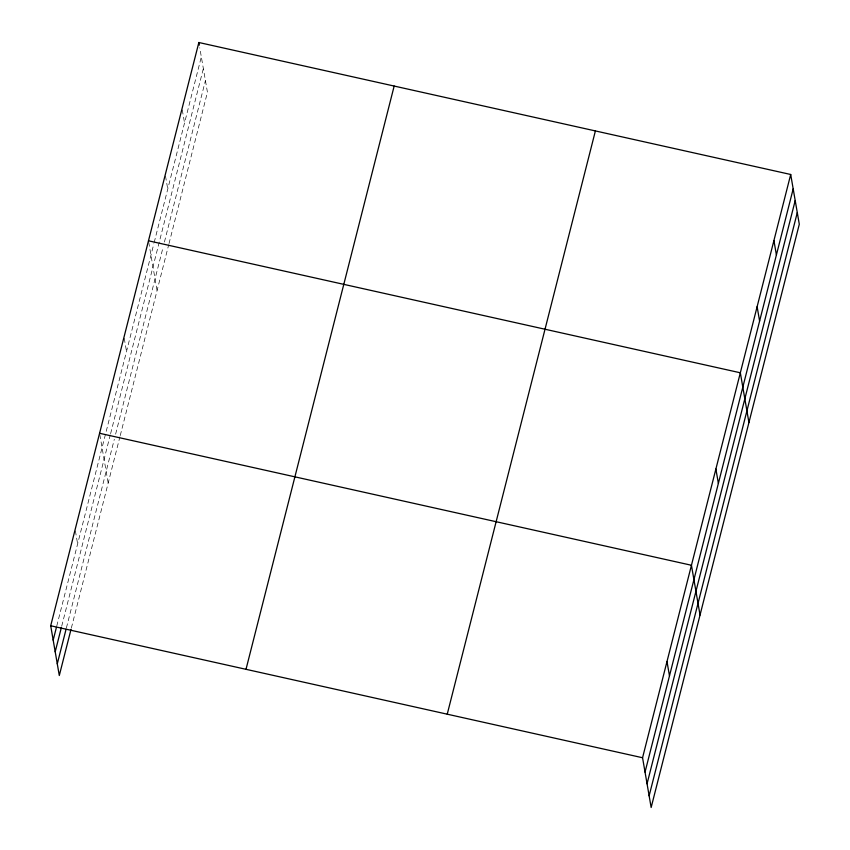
<?xml version="1.0" encoding="UTF-8"?>
<svg xmlns="http://www.w3.org/2000/svg" width="850" height="850" viewBox="0 0 850 850"><rect width="100%" height="100%" fill="white"/><g stroke="black" fill="none" stroke-linecap="round" stroke-linejoin="round"><path stroke-width="0.64" stroke-dasharray="4.25 3.19" d="M56.769 626.014L153.871 243.738M154.19 242.462L201.333 56.865M61.721 626.142L110.277 434.945M110.606 433.67L203.352 68.542M66.406 627.906L114.314 439.28M115.621 434.148L163.126 247.106M164.422 242.027L205.424 80.58M71.358 628.044L119.914 436.847M120.243 435.561L168.693 244.8M169.023 243.536L207.442 92.257L199.75 47.727M182.282 109.905L184.546 122.974M165.495 176.014L167.748 189.072M148.708 242.112L157.069 290.562M124.259 338.353L126.512 351.411M99.811 434.584L108.184 483.044M75.374 530.825L77.626 543.883"/><path stroke-width="1.27" d="M71.028 629.319L59.298 675.516L50.703 625.759L198.847 42.5L790.702 174.484L799.298 224.241L651.153 807.5L642.558 757.743L790.702 174.484M53.178 640.124L56.44 627.289M55.197 651.801L61.391 627.428M57.279 663.839L66.077 629.191M246.011 669.311L394.166 86.052M447.238 714.191L595.393 130.932M645.033 772.108L793.188 188.849M647.052 783.785L795.207 200.526M649.134 795.823L797.289 212.564M148.484 240.805L740.339 372.789L748.935 422.546M99.588 433.288L691.443 565.261L700.039 615.028M50.703 625.759L642.558 757.743M773.914 240.582L776.401 254.958M757.127 306.691L759.602 321.056M715.891 469.03L718.367 483.395M666.995 661.502L669.481 675.867M198.847 42.5L199.304 45.114"/></g></svg>
